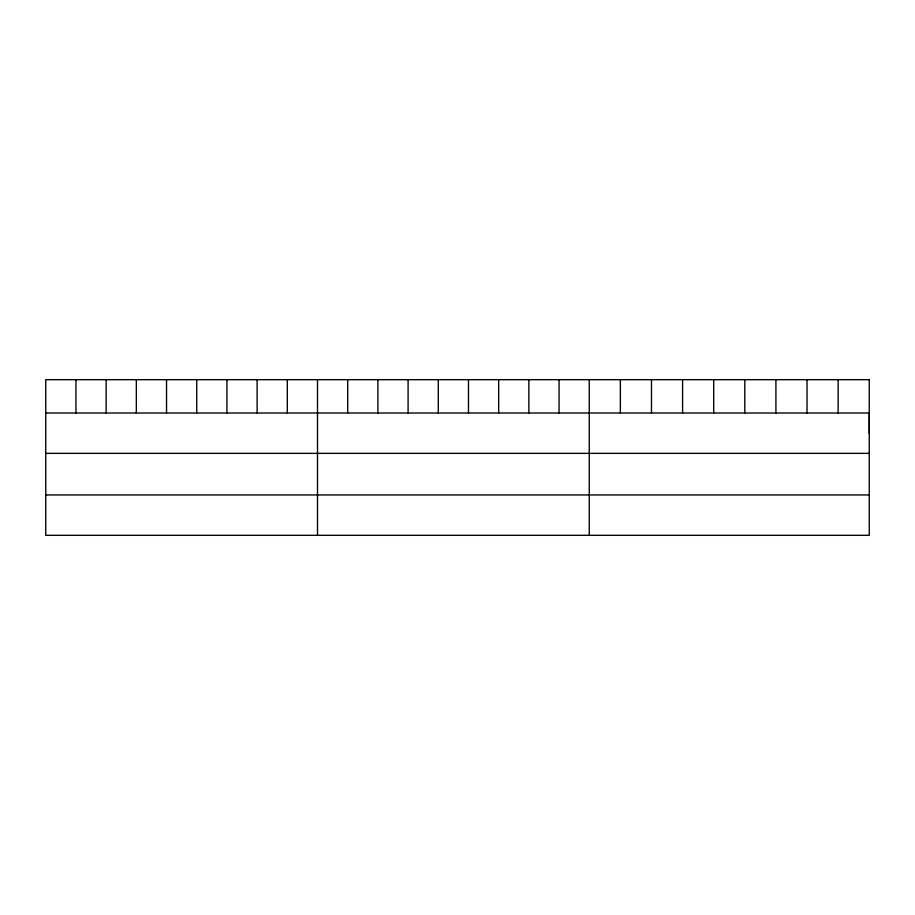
<?xml version="1.0" encoding="UTF-8"?>
<svg xmlns="http://www.w3.org/2000/svg" width="915" height="915" viewBox="0 0 915 915"><rect width="100%" height="100%" fill="white"/><g stroke="black" fill="none" stroke-linecap="round" stroke-linejoin="round"><path stroke-width="1.37" d="M869.25 433.184L869.25 412.997L45.75 412.997M45.75 453.36L869.25 453.36M45.75 494.946L869.25 494.946M838.14 379.679L838.14 412.997M807.03 379.679L807.03 412.997M775.92 379.679L775.92 412.997M744.81 379.679L744.81 412.997M713.7 379.679L713.7 412.997M682.59 379.679L682.59 412.997M651.48 379.679L651.48 412.997M620.37 379.679L620.37 412.997M589.26 379.679L589.26 535.321M559.065 379.679L559.065 412.997M528.87 379.679L528.87 412.997M498.675 379.679L498.675 412.997M468.48 379.679L468.48 412.997M438.285 379.679L438.285 412.997M408.09 379.679L408.09 412.997M377.895 379.679L377.895 412.997M347.7 379.679L347.7 412.997M317.505 379.679L317.505 535.321M287.31 379.679L287.31 412.997M257.115 379.679L257.115 412.997M226.92 379.679L226.92 412.997M196.725 379.679L196.725 412.997M166.53 379.679L166.53 412.997M136.335 379.679L136.335 412.997M106.14 379.679L106.14 412.997M75.945 379.679L75.945 412.997M869.25 379.679L45.75 379.679L45.75 535.321L869.25 535.321L869.25 379.679"/></g></svg>
